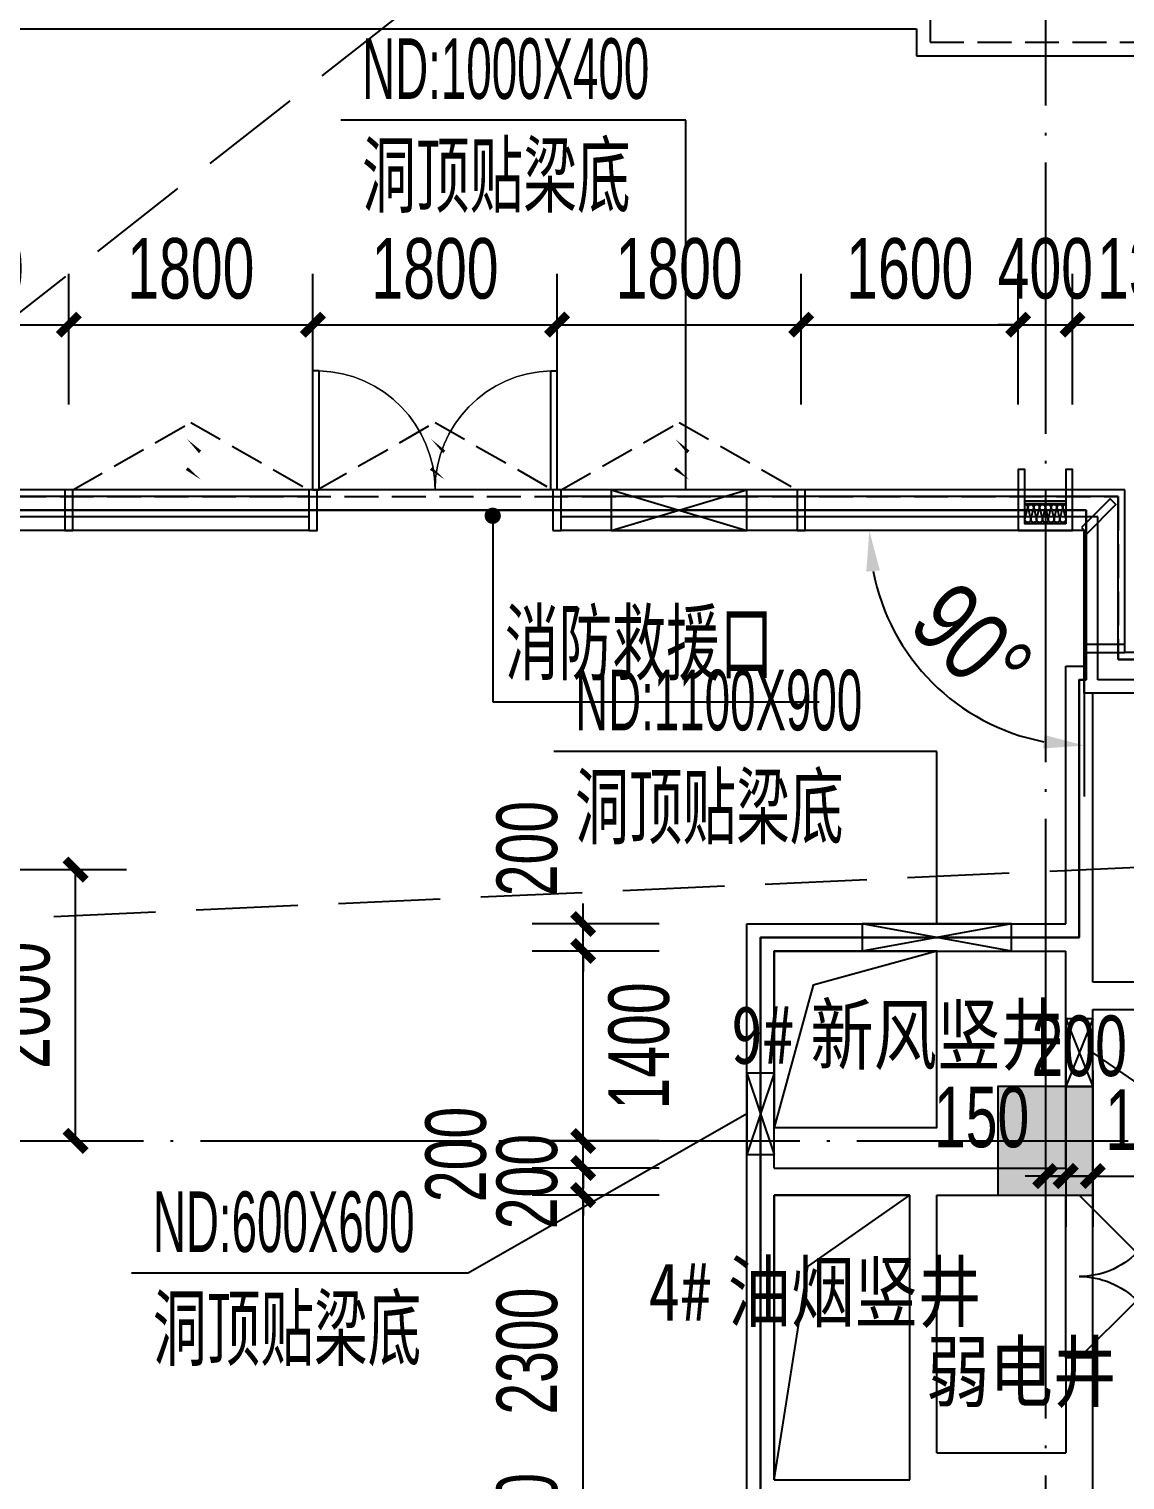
# Model space of a CAD drawing. Extents: x -409435 to 356702, y -107829 to 330904.
# Drawn here: x 78907 to 86987, y 103300 to 113998 of the extents above; entities that cross this region are included whole.
import ezdxf
from ezdxf.xclip import XClip

# ---------------------------------------------------------------- set-up
doc = ezdxf.new("R2010")
doc.units = 0
doc.header["$LTSCALE"] = 1000
doc.header["$MEASUREMENT"] = 0
doc.header["$XCLIPFRAME"] = 0
for name, pattern in [('104-14# 核心筒$0$DOTE', [2.42, 2, -0.2, 0.02, -0.2]), ('14#楼幕墙$0$DASH', [0.35, 0.25, -0.1]), ('X-104 14#平面$0$$0$DASH', [0.35, 0.25, -0.1]), ('X-104 14#平面$0$109 3#平面$0$DASH', [0.35, 0.25, -0.1]), ('X-104 14#平面$0$DASH', [0.35, 0.25, -0.1])]:
    doc.linetypes.add(name, pattern=pattern)
for name, color, linetype in [('01-标注_尺寸', 124, 'Continuous'), ('01-标注_符号', 200, 'Continuous'), ('02-TEXT_标注', 130, 'Continuous'), ('104-14# 核心筒$0$A_AXIS-轴线', 36, '104-14# 核心筒$0$DOTE'), ('104-14# 核心筒$0$A_STR-砼柱', 51, 'Continuous'), ('14#楼幕墙$0$A-C_玻璃幕墙', 140, 'Continuous'), ('14#楼幕墙$0$A-C_窗', 140, 'Continuous'), ('14#楼幕墙$0$A-C_门', 150, 'Continuous'), ('PUB_HATCH', 8, 'Continuous'), ('X-104 14#平面$0$01-标注_尺寸', 124, 'Continuous'), ('X-104 14#平面$0$02-TEXT_标注', 130, 'Continuous'), ('X-104 14#平面$0$A-C_玻璃幕墙', 140, 'Continuous'), ('X-104 14#平面$0$A-C_门', 150, 'Continuous'), ('X-104 14#平面$0$A-O_散水', 134, 'Continuous'), ('X-104 14#平面$0$A-SUR_吊顶', 40, 'Continuous'), ('X-104 14#平面$0$A-TECH_暖通', 6, 'Continuous'), ('X-104 14#平面$0$A-TECH_结构', 21, 'Continuous'), ('X-104 14#平面$0$A_STR-砌块墙', 121, 'Continuous'), ('X-104 14#平面$0$DOOR_FIRE', 220, 'Continuous'), ('X-104 14#平面$0$DUCT-新风管立管', 3, 'Continuous'), ('X-104 14#平面$0$DUCT-新风管端线', 2, 'Continuous'), ('建-标注-文本', 254, 'Continuous'), ('建-标注-索引', 75, 'Continuous')]:
    doc.layers.add(name, color=color, linetype=linetype)
doc.layers.add('14#楼幕墙$0$04-不打印_辅助线', color=165, linetype='Continuous', plot=False)
doc.layers.add('X-104 14#平面$0$000套内', color=226, linetype='Continuous', lineweight=30, plot=False)
doc.styles.add('_TCH_DIM', font='ros.shx', dxfattribs={"width": 0.8, "height": 2, "bigfont": 'jd.shx'})
doc.styles.add('_TCH_DIM_T3', font='ros.shx', dxfattribs={"width": 0.705882, "bigfont": 'jd.shx'})
doc.styles.add('X-104 14#平面$0$_TCH_DIM_T3', font='ros.shx', dxfattribs={"width": 0.8, "bigfont": 'jd.shx'})
doc.styles.add('X-104 14#平面$0$Standard', font='STXIHEI_0.TTF', dxfattribs={"width": 0.8})
doc.dimstyles.new('_TCH_ARCH&&150', dxfattribs={"dimtxt": 446.25, "dimasz": 150, "dimexe": 375, "dimexo": 450, "dimgap": 189.375, "dimtad": 1, "dimdec": 0, "dimzin": 0, "dimdsep": 46, "dimtxsty": '_TCH_DIM_T3', "dimblk": 'ARCHTICK', "dimcen": 0.09, "dimclrt": 7, "dimazin": 2, "dimtfac": 1, "dimtdec": 0, "dimtix": 1, "dimtmove": 2, "dimatfit": 3, "dimfxl": 0, "dimtolj": 1, "dimtzin": 0, "dimarcsym": 0})
doc.dimstyles.new('X-104 14#平面$0$_TCH_ARROW&&150', dxfattribs={"dimtxt": 525, "dimasz": 300, "dimexe": 375, "dimexo": 450, "dimgap": 150, "dimtad": 1, "dimdec": 0, "dimzin": 0, "dimdsep": 46, "dimtxsty": 'X-104 14#平面$0$_TCH_DIM_T3', "dimcen": 0.09, "dimclrt": 7, "dimazin": 2, "dimtfac": 1, "dimtdec": 0, "dimtix": 1, "dimtmove": 2, "dimatfit": 3, "dimfxl": 0, "dimtolj": 1, "dimtzin": 0, "dimarcsym": 0})

# ---------------------------------------------------------------- blocks, each defined once
blk = doc.blocks.new('14#楼幕墙$0$A$C678332E3')
blk.add_lwpolyline([(0, 0), (60, 0), (60, 300), (0, 300)], close=True)
blk = doc.blocks.new('14#楼幕墙$0$$LinePat$岩棉板')
at = {"color": 0}
for p, q in [((0, -17), (12, -67)), ((12, -67), (24, -17))]:
    blk.add_line(p, q, dxfattribs=at)
for centre, start, end in [((12, -17), 0, 180), ((0, -67), 270, 0), ((24, -67), 180, 270)]:
    blk.add_arc(centre, 12, start, end, dxfattribs=at)
at = {"layer": 'Defpoints'}
blk.add_point((0, 0.1), dxfattribs=at)
at = {"layer": 'Defpoints', "color": 0}
blk.add_point((24, -84), dxfattribs=at)
blk = doc.blocks.new('*U485')
blk.add_lwpolyline([(300, 0), (0, 0), (0, 150), (300, 150)], close=True)
at = {"color": 8, "xscale": -1.785714284225998, "yscale": 1.782568518697715, "zscale": 1.782568518697715, "rotation": 180}
for p in [(0, 0), (43, 0), (86, 0), (129, 0), (171, 0), (214, 0), (257, 0)]:
    blk.add_blockref('14#楼幕墙$0$$LinePat$岩棉板', p, dxfattribs=at)
blk = doc.blocks.new('14#楼幕墙$0$A$C07E80D9E')
blk.add_lwpolyline([(-350, -50), (-50, -50), (-50, -450), (0, -450), (0, 0), (-400, 0), (-400, -450), (-350, -450)], close=True)
for points in [[(-50, -200), (-350, -200)], [(-50, -220), (-350, -220)]]:
    blk.add_lwpolyline(points)
at = {"layer": '14#楼幕墙$0$A-C_玻璃幕墙', "rotation": 180}
blk.add_blockref('*U485', (-50, -50), dxfattribs=at)
blk = doc.blocks.new('14#楼幕墙$0$A$C09283E46')
for name, p, rotation in [('14#楼幕墙$0$A$C678332E3', (39579, 20703), 357.5000000000006), ('14#楼幕墙$0$A$C678332E3', (41377, 20624), 357.5000000000006), ('14#楼幕墙$0$A$C678332E3', (43175, 20546), 357.5000000000006), ('14#楼幕墙$0$A$C678332E3', (44973, 20467), 357.5000000000006), ('14#楼幕墙$0$A$C07E80D9E', (46602, 20396), 177.5000000000001), ('14#楼幕墙$0$A$C678332E3', (47068, 20397), 312.5000000000355), ('14#楼幕墙$0$A$C678332E3', (47052, 19536), 267.5000000000006)]:
    blk.add_blockref(name, p, dxfattribs=dict(rotation=rotation))
blk = doc.blocks.new('14#楼幕墙$0$A$C22714246')
at = {"linetype": '14#楼幕墙$0$DASH'}
blk.add_lwpolyline([(1740, 497), (870, 0), (0, 497)], dxfattribs=at)
at = {"layer": '14#楼幕墙$0$A-C_玻璃幕墙', "color": 1}
blk.add_lwpolyline([(899, 122, 0, 25, 0), (802, 217, 0, 0, 0), (900, 340, 25, 0, 0), (796, 422, 0, 0, 0)], format="xyseb", dxfattribs=at)
blk = doc.blocks.new('14#楼幕墙$0$$DorLib2D$00000002')
for p, q in [((-0.5, 0), (-0.5, 0.4875)), ((-0.475, 0.4875), (-0.5, 0.4875)), ((-0.475, 0), (-0.475, 0.4875)), ((0.475, 0), (0.475, 0.4875)), ((0.475, 0.4875), (0.5, 0.4875)), ((0.5, 0), (0.5, 0.4875)), ((-0.5, 0), (-0.475, 0)), ((0.5, 0), (0.475, 0))]:
    blk.add_line(p, q)
at = {"lineweight": 13}
for centre, start, end in [((-0.4875, 0), 0, 88.53072), ((0.4875, 0), 91.46928, 180)]:
    blk.add_arc(centre, 0.4875, start, end, dxfattribs=at)
blk = doc.blocks.new('14#楼幕墙')
at = {"layer": '14#楼幕墙$0$A-C_玻璃幕墙'}
for p, q in [((86987, 110600), (8392, 110600)), ((80970, 110550), (73830, 110550)), ((86937, 110550), (82830, 110550)), ((86937, 109350), (86937, 110550)), ((86987, 109400), (86987, 110600)), ((80970, 110400), (73830, 110400)), ((80970, 110300), (73830, 110300)), ((86787, 110400), (82830, 110400)), ((86687, 110300), (82830, 110300)), ((86687, 109100), (86687, 110300)), ((86787, 109200), (86787, 110400)), ((87870, 109350), (86937, 109350)), ((92631, 109400), (86987, 109400)), ((87870, 109200), (86787, 109200)), ((87930, 109100), (86687, 109100))]:
    blk.add_line(p, q, dxfattribs=at)
at = {"layer": '14#楼幕墙$0$04-不打印_辅助线', "rotation": 180}
blk.add_blockref('14#楼幕墙$0$A$C22714246', (82770, 111097), dxfattribs=at)
at = {"layer": '14#楼幕墙$0$A-C_玻璃幕墙', "rotation": 2.499999999999448}
blk.add_blockref('14#楼幕墙$0$A$C09283E46', (40532, 87891), dxfattribs=at)
at = {"layer": '14#楼幕墙$0$A-C_窗', "rotation": 180}
for p in [(80970, 111097), (84570, 111097)]:
    blk.add_blockref('14#楼幕墙$0$A$C22714246', p, dxfattribs=at)
at = {"layer": '14#楼幕墙$0$A-C_门', "xscale": -1800, "yscale": 1800, "zscale": 100}
blk.add_blockref('14#楼幕墙$0$$DorLib2D$00000002', (81900, 110600), dxfattribs=at)
blk = doc.blocks.new('_FZH')
blk.add_lwpolyline([(-0.5, -0.5), (0.5, -0.5), (0.5, 0.5), (-0.5, 0.5)], close=True)
at = {"layer": 'PUB_HATCH'}
blk.add_solid([(-0.5, -0.5), (0.5, -0.5), (-0.5, 0.5), (0.5, 0.5)], dxfattribs=at)
blk = doc.blocks.new('104-14# 核心筒')
at = {"layer": '104-14# 核心筒$0$A_AXIS-轴线'}
for p, q in [((86400, 139633.6), (86400, 80554.9)), ((-9370.1, 105800), (120259.9, 105800))]:
    blk.add_line(p, q, dxfattribs=at)
at = {"layer": '104-14# 核心筒$0$A_STR-砼柱', "xscale": 700, "yscale": 800, "zscale": 800}
blk.add_blockref('_FZH', (86400, 105800), dxfattribs=at)
blk = doc.blocks.new('*U442')
blk.add_lwpolyline([(200, 0), (200, 1100), (0, 1100), (0, 0), (200, 0), (0, 1100), (0, 0), (200, 1100)])
blk = doc.blocks.new('*U440')
blk.add_lwpolyline([(200, 0), (200, 600), (0, 600), (0, 0), (200, 0), (0, 600), (0, 0), (200, 600)])
blk = doc.blocks.new('*U443')
blk.add_lwpolyline([(200, 0), (200, 500), (0, 500), (0, 0), (200, 0), (0, 500), (0, 0), (200, 500)])
blk = doc.blocks.new('*U454')
blk.add_lwpolyline([(300, 0), (300, 1000), (0, 1000), (0, 0), (300, 0), (0, 1000), (0, 0), (300, 1000)])
blk = doc.blocks.new('X-104 14#平面$0$sdfjladfiididid')
at = {"layer": 'X-104 14#平面$0$A-TECH_暖通'}
for name, p, rotation in [('*U454', (83200, 110600), 270), ('*U442', (86150, 107200), 90), ('*U443', (86750, 106700), 180), ('*U440', (84400, 106300), 180)]:
    blk.add_blockref(name, p, dxfattribs=dict(at, rotation=rotation))
blk = doc.blocks.new('X-104 14#平面$0$$DorLib2D$00000002')
for p, q in [((-0.5, 0), (-0.5, 0.4875)), ((-0.475, 0.4875), (-0.5, 0.4875)), ((-0.475, 0), (-0.475, 0.4875)), ((0.475, 0), (0.475, 0.4875)), ((0.475, 0.4875), (0.5, 0.4875)), ((0.5, 0), (0.5, 0.4875)), ((-0.5, 0), (-0.475, 0)), ((0.5, 0), (0.475, 0))]:
    blk.add_line(p, q)
at = {"lineweight": 13}
for centre, start, end in [((-0.4875, 0), 0, 88.53072), ((0.4875, 0), 91.46928, 180)]:
    blk.add_arc(centre, 0.4875, start, end, dxfattribs=at)
blk = doc.blocks.new('X-104 14#平面$0$$DorLib2D$00000116')
at = {"color": 0}
for p, q in [((-0.5, 0), (-0.1464, 0.3536)), ((0.5, 0), (0.1464, 0.3536))]:
    blk.add_line(p, q, dxfattribs=at)
for centre, start, end in [((-0.5, 0), 0, 45), ((0.5, 0), 135, 180)]:
    blk.add_arc(centre, 0.5, start, end, dxfattribs=at)
blk = doc.blocks.new('*D2609')
at = {"layer": 'Defpoints', "color": 0, "transparency": 16777216}
for p in [(86414, 110300), (86687, 110300), (86687, 110027), (85314, 109507)]:
    blk.add_point(p, dxfattribs=at)
at = {"layer": 'X-104 14#平面$0$01-标注_尺寸', "color": 0, "lineweight": -2, "transparency": 16777216}
for p, q in [((85964, 110300), (84727, 110300)), ((86687, 109577), (86687, 108340))]:
    blk.add_line(p, q, dxfattribs=at)
blk.add_arc((86687, 110300), 1585, 190.8587, 259.1413, dxfattribs=at)
at = {"layer": 'X-104 14#平面$0$01-标注_尺寸', "color": 0, "transparency": 16777216}
for points in [[(85080, 109997), (85180, 110006), (85102, 110300)], [(86393, 108793), (86384, 108693), (86687, 108715)]]:
    blk.add_solid(points, dxfattribs=at)
at = {"layer": 'X-104 14#平面$0$01-标注_尺寸', "color": 7, "transparency": 16777216, "insert": (85858, 109471), "char_height": 525, "attachment_point": 5, "rotation": 315, "style": 'X-104 14#平面$0$_TCH_DIM_T3'}
blk.add_mtext('\\A1;90°', dxfattribs=at)
blk = doc.blocks.new('sjdfadsfiididdi')
at = {"layer": '建-标注-索引'}
for p, q in [((83750, 113326), (81206, 113326)), ((83750, 110600), (83750, 113326)), ((85600, 108670), (82775, 108670)), ((85600, 107400), (85600, 108670)), ((86750, 106450), (89351, 104657)), ((84200, 106000), (82145, 104824)), ((82145, 104824), (79663, 104824))]:
    blk.add_line(p, q, dxfattribs=at)
at = {"layer": '建-标注-文本', "style": '_TCH_DIM'}
for s, height, width, p in [('ND:1000X400', 446.25, 0.564706, (81363, 113483)), ('洞顶贴梁底', 520.9, 0.8, (81363, 112643)), ('ND:1100X900', 446.25, 0.564706, (82933, 108827)), ('洞顶贴梁底', 520.9, 0.8, (82933, 107987)), ('ND:600X600', 446.2, 0.564706, (79820, 104981)), ('洞顶贴梁底', 520.9, 0.8, (79820, 104141))]:
    blk.add_text(s, height=height, dxfattribs=dict(at, width=width)).set_placement(p)
blk = doc.blocks.new('_ArchTick')
at = {"color": 0, "linetype": 'ByBlock', "const_width": 0.4}
blk.add_lwpolyline([(-0.5, -0.5), (0.5, 0.5)], dxfattribs=at)
blk = doc.blocks.new('*D691')
at = {"layer": '01-标注_尺寸', "color": 0, "lineweight": -2, "transparency": 16777216}
for p, q in [((86600, 111230), (86600, 112193)), ((87900, 111230), (87900, 112193)), ((86600, 111818), (87900, 111818))]:
    blk.add_line(p, q, dxfattribs=at)
at = {"layer": 'Defpoints', "color": 0, "transparency": 16777216}
for p in [(87900, 111818), (86600, 110780), (87900, 110780)]:
    blk.add_point(p, dxfattribs=at)
at = {"layer": '01-标注_尺寸', "color": 0, "lineweight": -2, "transparency": 16777216, "xscale": 150, "yscale": 150, "zscale": 150, "rotation": 180}
blk.add_blockref('_ArchTick', (86600, 111818), dxfattribs=at)
at = {"layer": '01-标注_尺寸', "color": 0, "lineweight": -2, "transparency": 16777216, "xscale": 150, "yscale": 150, "zscale": 150}
blk.add_blockref('_ArchTick', (87900, 111818), dxfattribs=at)
at = {"layer": '01-标注_尺寸', "color": 7, "transparency": 16777216, "insert": (87250, 112230), "char_height": 446.2, "attachment_point": 5, "style": '_TCH_DIM_T3'}
blk.add_mtext('\\A1;1300', dxfattribs=at)
blk = doc.blocks.new('*D692')
at = {"layer": '01-标注_尺寸', "color": 0, "lineweight": -2, "transparency": 16777216}
for p, q in [((86200, 111230), (86200, 112193)), ((86600, 111230), (86600, 112193)), ((86200, 111818), (86050, 111818)), ((86200, 111818), (86600, 111818)), ((86600, 111818), (86750, 111818))]:
    blk.add_line(p, q, dxfattribs=at)
at = {"layer": 'Defpoints', "color": 0, "transparency": 16777216}
for p in [(86600, 111818), (86200, 110780), (86600, 110780)]:
    blk.add_point(p, dxfattribs=at)
at = {"layer": '01-标注_尺寸', "color": 0, "lineweight": -2, "transparency": 16777216, "xscale": 150, "yscale": 150, "zscale": 150}
blk.add_blockref('_ArchTick', (86200, 111818), dxfattribs=at)
at = {"layer": '01-标注_尺寸', "color": 0, "lineweight": -2, "transparency": 16777216, "xscale": 150, "yscale": 150, "zscale": 150, "rotation": 180}
blk.add_blockref('_ArchTick', (86600, 111818), dxfattribs=at)
at = {"layer": '01-标注_尺寸', "color": 7, "transparency": 16777216, "insert": (86400, 112230), "char_height": 446.2, "attachment_point": 5, "style": '_TCH_DIM_T3'}
blk.add_mtext('\\A1;400', dxfattribs=at)
blk = doc.blocks.new('*D693')
at = {"layer": '01-标注_尺寸', "color": 0, "lineweight": -2, "transparency": 16777216}
for p, q in [((84600, 111230), (84600, 112193)), ((86200, 111230), (86200, 112193)), ((84600, 111818), (86200, 111818))]:
    blk.add_line(p, q, dxfattribs=at)
at = {"layer": 'Defpoints', "color": 0, "transparency": 16777216}
for p in [(86200, 111818), (84600, 110780), (86200, 110780)]:
    blk.add_point(p, dxfattribs=at)
at = {"layer": '01-标注_尺寸', "color": 0, "lineweight": -2, "transparency": 16777216, "xscale": 150, "yscale": 150, "zscale": 150, "rotation": 180}
blk.add_blockref('_ArchTick', (84600, 111818), dxfattribs=at)
at = {"layer": '01-标注_尺寸', "color": 0, "lineweight": -2, "transparency": 16777216, "xscale": 150, "yscale": 150, "zscale": 150}
blk.add_blockref('_ArchTick', (86200, 111818), dxfattribs=at)
at = {"layer": '01-标注_尺寸', "color": 7, "transparency": 16777216, "insert": (85400, 112230), "char_height": 446.2, "attachment_point": 5, "style": '_TCH_DIM_T3'}
blk.add_mtext('\\A1;1600', dxfattribs=at)
blk = doc.blocks.new('*D694')
at = {"layer": '01-标注_尺寸', "color": 0, "lineweight": -2, "transparency": 16777216}
for p, q in [((82800, 111230), (82800, 112193)), ((84600, 111230), (84600, 112193)), ((82800, 111818), (84600, 111818))]:
    blk.add_line(p, q, dxfattribs=at)
at = {"layer": 'Defpoints', "color": 0, "transparency": 16777216}
for p in [(84600, 111818), (82800, 110780), (84600, 110780)]:
    blk.add_point(p, dxfattribs=at)
at = {"layer": '01-标注_尺寸', "color": 0, "lineweight": -2, "transparency": 16777216, "xscale": 150, "yscale": 150, "zscale": 150, "rotation": 180}
blk.add_blockref('_ArchTick', (82800, 111818), dxfattribs=at)
at = {"layer": '01-标注_尺寸', "color": 0, "lineweight": -2, "transparency": 16777216, "xscale": 150, "yscale": 150, "zscale": 150}
blk.add_blockref('_ArchTick', (84600, 111818), dxfattribs=at)
at = {"layer": '01-标注_尺寸', "color": 7, "transparency": 16777216, "insert": (83700, 112230), "char_height": 446.2, "attachment_point": 5, "style": '_TCH_DIM_T3'}
blk.add_mtext('\\A1;1800', dxfattribs=at)
blk = doc.blocks.new('*D695')
at = {"layer": '01-标注_尺寸', "color": 0, "lineweight": -2, "transparency": 16777216}
for p, q in [((81000, 111230), (81000, 112193)), ((82800, 111230), (82800, 112193)), ((81000, 111818), (82800, 111818))]:
    blk.add_line(p, q, dxfattribs=at)
at = {"layer": 'Defpoints', "color": 0, "transparency": 16777216}
for p in [(82800, 111818), (81000, 110780), (82800, 110780)]:
    blk.add_point(p, dxfattribs=at)
at = {"layer": '01-标注_尺寸', "color": 0, "lineweight": -2, "transparency": 16777216, "xscale": 150, "yscale": 150, "zscale": 150, "rotation": 180}
blk.add_blockref('_ArchTick', (81000, 111818), dxfattribs=at)
at = {"layer": '01-标注_尺寸', "color": 0, "lineweight": -2, "transparency": 16777216, "xscale": 150, "yscale": 150, "zscale": 150}
blk.add_blockref('_ArchTick', (82800, 111818), dxfattribs=at)
at = {"layer": '01-标注_尺寸', "color": 7, "transparency": 16777216, "insert": (81900, 112230), "char_height": 446.2, "attachment_point": 5, "style": '_TCH_DIM_T3'}
blk.add_mtext('\\A1;1800', dxfattribs=at)
blk = doc.blocks.new('*D696')
at = {"layer": '01-标注_尺寸', "color": 0, "lineweight": -2, "transparency": 16777216}
for p, q in [((79200, 111230), (79200, 112193)), ((81000, 111230), (81000, 112193)), ((79200, 111818), (81000, 111818))]:
    blk.add_line(p, q, dxfattribs=at)
at = {"layer": 'Defpoints', "color": 0, "transparency": 16777216}
for p in [(81000, 111818), (79200, 110780), (81000, 110780)]:
    blk.add_point(p, dxfattribs=at)
at = {"layer": '01-标注_尺寸', "color": 0, "lineweight": -2, "transparency": 16777216, "xscale": 150, "yscale": 150, "zscale": 150, "rotation": 180}
blk.add_blockref('_ArchTick', (79200, 111818), dxfattribs=at)
at = {"layer": '01-标注_尺寸', "color": 0, "lineweight": -2, "transparency": 16777216, "xscale": 150, "yscale": 150, "zscale": 150}
blk.add_blockref('_ArchTick', (81000, 111818), dxfattribs=at)
at = {"layer": '01-标注_尺寸', "color": 7, "transparency": 16777216, "insert": (80100, 112230), "char_height": 446.2, "attachment_point": 5, "style": '_TCH_DIM_T3'}
blk.add_mtext('\\A1;1800', dxfattribs=at)
blk = doc.blocks.new('*D697')
at = {"layer": '01-标注_尺寸', "color": 0, "lineweight": -2, "transparency": 16777216}
for p, q in [((77600, 111230), (77600, 112193)), ((79200, 111230), (79200, 112193)), ((77600, 111818), (79200, 111818))]:
    blk.add_line(p, q, dxfattribs=at)
at = {"layer": 'Defpoints', "color": 0, "transparency": 16777216}
for p in [(79200, 111818), (77600, 110780), (79200, 110780)]:
    blk.add_point(p, dxfattribs=at)
at = {"layer": '01-标注_尺寸', "color": 0, "lineweight": -2, "transparency": 16777216, "xscale": 150, "yscale": 150, "zscale": 150, "rotation": 180}
blk.add_blockref('_ArchTick', (77600, 111818), dxfattribs=at)
at = {"layer": '01-标注_尺寸', "color": 0, "lineweight": -2, "transparency": 16777216, "xscale": 150, "yscale": 150, "zscale": 150}
blk.add_blockref('_ArchTick', (79200, 111818), dxfattribs=at)
at = {"layer": '01-标注_尺寸', "color": 7, "transparency": 16777216, "insert": (78400, 112230), "char_height": 446.2, "attachment_point": 5, "style": '_TCH_DIM_T3'}
blk.add_mtext('\\A1;1600', dxfattribs=at)
blk = doc.blocks.new('*D1041')
at = {"layer": '01-标注_尺寸', "color": 0, "lineweight": -2, "transparency": 16777216}
for p, q in [((82992, 103100), (82992, 103250)), ((83553, 103100), (82617, 103100)), ((82992, 102900), (82992, 103100)), ((83553, 102900), (82617, 102900)), ((82992, 102900), (82992, 102750))]:
    blk.add_line(p, q, dxfattribs=at)
at = {"layer": 'Defpoints', "color": 0, "transparency": 16777216}
for p in [(82992, 103100), (84003, 103100), (84003, 102900)]:
    blk.add_point(p, dxfattribs=at)
at = {"layer": '01-标注_尺寸', "color": 0, "lineweight": -2, "transparency": 16777216, "xscale": 150, "yscale": 150, "zscale": 150}
for p, rotation in [((82992, 103100), 270), ((82992, 102900), 90)]:
    blk.add_blockref('_ArchTick', p, dxfattribs=dict(at, rotation=rotation))
at = {"layer": '01-标注_尺寸', "color": 7, "transparency": 16777216, "insert": (82580, 103000), "char_height": 446.2, "attachment_point": 5, "rotation": 90, "style": '_TCH_DIM_T3'}
blk.add_mtext('\\A1;200', dxfattribs=at)
blk = doc.blocks.new('*D1042')
at = {"layer": '01-标注_尺寸', "color": 0, "lineweight": -2, "transparency": 16777216}
for p, q in [((83553, 105400), (82617, 105400)), ((82992, 103100), (82992, 105400)), ((83553, 103100), (82617, 103100))]:
    blk.add_line(p, q, dxfattribs=at)
at = {"layer": 'Defpoints', "color": 0, "transparency": 16777216}
for p in [(82992, 105400), (84003, 105400), (84003, 103100)]:
    blk.add_point(p, dxfattribs=at)
at = {"layer": '01-标注_尺寸', "color": 0, "lineweight": -2, "transparency": 16777216, "xscale": 150, "yscale": 150, "zscale": 150}
for p, rotation in [((82992, 105400), 90), ((82992, 103100), 270)]:
    blk.add_blockref('_ArchTick', p, dxfattribs=dict(at, rotation=rotation))
at = {"layer": '01-标注_尺寸', "color": 7, "transparency": 16777216, "insert": (82580, 104250), "char_height": 446.2, "attachment_point": 5, "rotation": 90, "style": '_TCH_DIM_T3'}
blk.add_mtext('\\A1;2300', dxfattribs=at)
blk = doc.blocks.new('*D1043')
at = {"layer": '01-标注_尺寸', "color": 0, "lineweight": -2, "transparency": 16777216}
for p, q in [((82992, 105600), (82992, 105750)), ((83553, 105600), (82617, 105600)), ((82992, 105400), (82992, 105600)), ((83553, 105400), (82617, 105400)), ((82992, 105400), (82992, 105250))]:
    blk.add_line(p, q, dxfattribs=at)
at = {"layer": 'Defpoints', "color": 0, "transparency": 16777216}
for p in [(82992, 105600), (84003, 105600), (84003, 105400)]:
    blk.add_point(p, dxfattribs=at)
at = {"layer": '01-标注_尺寸', "color": 0, "lineweight": -2, "transparency": 16777216, "xscale": 150, "yscale": 150, "zscale": 150}
for p, rotation in [((82992, 105600), 270), ((82992, 105400), 90)]:
    blk.add_blockref('_ArchTick', p, dxfattribs=dict(at, rotation=rotation))
at = {"layer": '01-标注_尺寸', "color": 7, "transparency": 16777216, "insert": (82580, 105500), "char_height": 446.2, "attachment_point": 5, "rotation": 90, "style": '_TCH_DIM_T3'}
blk.add_mtext('\\A1;200', dxfattribs=at)
blk = doc.blocks.new('*D1044')
at = {"layer": '01-标注_尺寸', "color": 0, "lineweight": -2, "transparency": 16777216}
for p, q in [((82992, 105800), (82992, 105950)), ((83553, 105800), (82617, 105800)), ((82992, 105600), (82992, 105800)), ((83553, 105600), (82617, 105600)), ((82992, 105600), (82992, 105450))]:
    blk.add_line(p, q, dxfattribs=at)
at = {"layer": 'Defpoints', "color": 0, "transparency": 16777216}
for p in [(82992, 105800), (84003, 105800), (84003, 105600)]:
    blk.add_point(p, dxfattribs=at)
at = {"layer": '01-标注_尺寸', "color": 0, "lineweight": -2, "transparency": 16777216, "xscale": 150, "yscale": 150, "zscale": 150}
for p, rotation in [((82992, 105800), 270), ((82992, 105600), 90)]:
    blk.add_blockref('_ArchTick', p, dxfattribs=dict(at, rotation=rotation))
at = {"layer": '01-标注_尺寸', "color": 7, "transparency": 16777216, "insert": (82055, 105700), "char_height": 446.2, "attachment_point": 5, "rotation": 90, "style": '_TCH_DIM_T3'}
blk.add_mtext('\\A1;200', dxfattribs=at)
blk = doc.blocks.new('*D1045')
at = {"layer": '01-标注_尺寸', "color": 0, "lineweight": -2, "transparency": 16777216}
for p, q in [((83553, 107200), (82617, 107200)), ((82992, 105800), (82992, 107200)), ((83553, 105800), (82617, 105800))]:
    blk.add_line(p, q, dxfattribs=at)
at = {"layer": 'Defpoints', "color": 0, "transparency": 16777216}
for p in [(82992, 107200), (84003, 107200), (84003, 105800)]:
    blk.add_point(p, dxfattribs=at)
at = {"layer": '01-标注_尺寸', "color": 0, "lineweight": -2, "transparency": 16777216, "xscale": 150, "yscale": 150, "zscale": 150}
for p, rotation in [((82992, 107200), 90), ((82992, 105800), 270)]:
    blk.add_blockref('_ArchTick', p, dxfattribs=dict(at, rotation=rotation))
at = {"layer": '01-标注_尺寸', "color": 7, "transparency": 16777216, "insert": (83405, 106500), "char_height": 446.2, "attachment_point": 5, "rotation": 90, "style": '_TCH_DIM_T3'}
blk.add_mtext('\\A1;1400', dxfattribs=at)
blk = doc.blocks.new('*D1046')
at = {"layer": '01-标注_尺寸', "color": 0, "lineweight": -2, "transparency": 16777216}
for p, q in [((82992, 107400), (82992, 107550)), ((83553, 107400), (82617, 107400)), ((82992, 107200), (82992, 107400)), ((83553, 107200), (82617, 107200)), ((82992, 107200), (82992, 107050))]:
    blk.add_line(p, q, dxfattribs=at)
at = {"layer": 'Defpoints', "color": 0, "transparency": 16777216}
for p in [(82992, 107400), (84003, 107400), (84003, 107200)]:
    blk.add_point(p, dxfattribs=at)
at = {"layer": '01-标注_尺寸', "color": 0, "lineweight": -2, "transparency": 16777216, "xscale": 150, "yscale": 150, "zscale": 150}
for p, rotation in [((82992, 107400), 270), ((82992, 107200), 90)]:
    blk.add_blockref('_ArchTick', p, dxfattribs=dict(at, rotation=rotation))
at = {"layer": '01-标注_尺寸', "color": 7, "transparency": 16777216, "insert": (82580, 107955), "char_height": 446.2, "attachment_point": 5, "rotation": 90, "style": '_TCH_DIM_T3'}
blk.add_mtext('\\A1;200', dxfattribs=at)
blk = doc.blocks.new('*D1277')
at = {"layer": '01-标注_尺寸', "color": 0, "lineweight": -2, "transparency": 16777216}
for p, q in [((78123, 107800), (79625, 107800)), ((79250, 105800), (79250, 107800)), ((78123, 105800), (79625, 105800))]:
    blk.add_line(p, q, dxfattribs=at)
at = {"layer": 'Defpoints', "color": 0, "transparency": 16777216}
for p in [(77673, 107800), (79250, 107800), (77673, 105800)]:
    blk.add_point(p, dxfattribs=at)
at = {"layer": '01-标注_尺寸', "color": 0, "lineweight": -2, "transparency": 16777216, "xscale": 150, "yscale": 150, "zscale": 150}
for p, rotation in [((79250, 107800), 90), ((79250, 105800), 270)]:
    blk.add_blockref('_ArchTick', p, dxfattribs=dict(at, rotation=rotation))
at = {"layer": '01-标注_尺寸', "color": 7, "transparency": 16777216, "insert": (78838, 106800), "char_height": 446.2, "attachment_point": 5, "rotation": 90, "style": '_TCH_DIM_T3'}
blk.add_mtext('\\A1;2000', dxfattribs=at)
blk = doc.blocks.new('*D2176')
at = {"layer": '01-标注_尺寸', "color": 0, "lineweight": -2, "transparency": 16777216}
for p, q in [((86750, 106320), (86750, 105166)), ((87870, 106320), (87870, 105166)), ((86750, 105541), (86600, 105541)), ((86750, 105541), (87870, 105541)), ((87870, 105541), (88020, 105541))]:
    blk.add_line(p, q, dxfattribs=at)
at = {"layer": 'Defpoints', "color": 0, "transparency": 16777216}
for p in [(86750, 106770), (87870, 106770), (87870, 105541)]:
    blk.add_point(p, dxfattribs=at)
at = {"layer": '01-标注_尺寸', "color": 0, "lineweight": -2, "transparency": 16777216, "xscale": 150, "yscale": 150, "zscale": 150}
blk.add_blockref('_ArchTick', (86750, 105541), dxfattribs=at)
at = {"layer": '01-标注_尺寸', "color": 0, "lineweight": -2, "transparency": 16777216, "xscale": 150, "yscale": 150, "zscale": 150, "rotation": 180}
blk.add_blockref('_ArchTick', (87870, 105541), dxfattribs=at)
at = {"layer": '01-标注_尺寸', "color": 7, "transparency": 16777216, "insert": (87310, 105954), "char_height": 446.2, "attachment_point": 5, "style": '_TCH_DIM_T3'}
blk.add_mtext('\\A1;1120', dxfattribs=at)
blk = doc.blocks.new('*D2177')
at = {"layer": '01-标注_尺寸', "color": 0, "lineweight": -2, "transparency": 16777216}
for p, q in [((86550, 106320), (86550, 105166)), ((86750, 106320), (86750, 105166)), ((86550, 105541), (86400, 105541)), ((86550, 105541), (86750, 105541)), ((86750, 105541), (86900, 105541))]:
    blk.add_line(p, q, dxfattribs=at)
at = {"layer": 'Defpoints', "color": 0, "transparency": 16777216}
for p in [(86550, 106770), (86750, 106770), (86750, 105541)]:
    blk.add_point(p, dxfattribs=at)
at = {"layer": '01-标注_尺寸', "color": 0, "lineweight": -2, "transparency": 16777216, "xscale": 150, "yscale": 150, "zscale": 150}
blk.add_blockref('_ArchTick', (86550, 105541), dxfattribs=at)
at = {"layer": '01-标注_尺寸', "color": 0, "lineweight": -2, "transparency": 16777216, "xscale": 150, "yscale": 150, "zscale": 150, "rotation": 180}
blk.add_blockref('_ArchTick', (86750, 105541), dxfattribs=at)
at = {"layer": '01-标注_尺寸', "color": 7, "transparency": 16777216, "insert": (86650, 106498), "char_height": 446.2, "attachment_point": 5, "style": '_TCH_DIM_T3'}
blk.add_mtext('\\A1;200', dxfattribs=at)
blk = doc.blocks.new('*D2178')
at = {"layer": '01-标注_尺寸', "color": 0, "lineweight": -2, "transparency": 16777216}
for p, q in [((86400, 106320), (86400, 105166)), ((86550, 106320), (86550, 105166)), ((86400, 105541), (86250, 105541)), ((86400, 105541), (86550, 105541)), ((86550, 105541), (86700, 105541))]:
    blk.add_line(p, q, dxfattribs=at)
at = {"layer": 'Defpoints', "color": 0, "transparency": 16777216}
for p in [(86400, 106770), (86550, 106770), (86550, 105541)]:
    blk.add_point(p, dxfattribs=at)
at = {"layer": '01-标注_尺寸', "color": 0, "lineweight": -2, "transparency": 16777216, "xscale": 150, "yscale": 150, "zscale": 150}
blk.add_blockref('_ArchTick', (86400, 105541), dxfattribs=at)
at = {"layer": '01-标注_尺寸', "color": 0, "lineweight": -2, "transparency": 16777216, "xscale": 150, "yscale": 150, "zscale": 150, "rotation": 180}
blk.add_blockref('_ArchTick', (86550, 105541), dxfattribs=at)
at = {"layer": '01-标注_尺寸', "color": 7, "transparency": 16777216, "insert": (85930, 105973), "char_height": 446.2, "attachment_point": 5, "style": '_TCH_DIM_T3'}
blk.add_mtext('\\A1;150', dxfattribs=at)
blk = doc.blocks.new('X-104 14#平面')
at = {"layer": 'X-104 14#平面$0$000套内'}
blk.add_lwpolyline([(77400, 110450), (86700, 110450), (86700, 109200), (86650, 109200), (86650, 107300), (84300, 107300), (84300, 96900), (92650, 96900), (92650, 97050), (109900, 97050), (109900, 101100), (112900, 101100), (112900, 99900), (115600, 99900), (115600, 100394.2), (116300, 100400), (116300, 101100), (117364.2, 101100), (117398.5, 100083.4)], dxfattribs=at)
at = {"layer": 'X-104 14#平面$0$A-C_玻璃幕墙'}
blk.add_lwpolyline([(109062.3, 84667.9), (119297.3, 99814.5), (117562.9, 100200.5), (120741.8, 127894.6), (99426.9, 133825), (92631.2, 109400), (86987.2, 109400), (86987.2, 110600), (8392.2, 110600), (5688.7, 97881.2), (-2733.6, 99671.4), (-6009.8, 84258.3), (40178.1, 86274.9), (39845.1, 84183.6), (83845.6, 86452.5)], close=True, dxfattribs=at)
at = {"layer": 'X-104 14#平面$0$A-O_散水'}
blk.add_lwpolyline([(77377.4, 124881.5), (92161.2, 120768.3), (90528.5, 114900), (86750, 114900), (86750, 114400), (86050, 114400), (86050, 114600), (70500, 114600), (70500, 113700), (66900, 113700), (66900, 114600), (766.7, 114600), (639.2, 114000), (66300, 114000), (66300, 113100), (71100, 113100), (71100, 114000), (85450, 114000), (85450, 113800), (87350, 113800), (87350, 114300), (90984.3, 114300), (92900.1, 121185.5), (77902.5, 125358.2)], close=True, dxfattribs=at)
at = {"layer": 'X-104 14#平面$0$A-O_散水', "linetype": 'X-104 14#平面$0$DASH'}
blk.add_lwpolyline([(77464.9, 124961), (92284.4, 120837.8), (90604.5, 114800), (86850, 114800), (86850, 114300), (85950, 114300), (85950, 114500), (70600, 114500), (70600, 113600), (66800, 113600), (66800, 114500), (745.4, 114500), (660.4, 114100), (66400, 114100), (66400, 113200), (71000, 113200), (71000, 114100), (85550, 114100), (85550, 113900), (87250, 113900), (87250, 114400), (90908.4, 114400), (92776.9, 121115.9), (77815, 125278.8)], close=True, dxfattribs=at)
at = {"layer": 'X-104 14#平面$0$A-SUR_吊顶', "linetype": 'X-104 14#平面$0$109 3#平面$0$DASH', "ltscale": 3}
for points in [[(95099.4, 118271), (89096.5, 119941.2), (77166, 110600)], [(82466.9, 86681.8), (83499.8, 89365.9), (52926.6, 88084.7), (53491, 90739.8), (17309.3, 90108.2), (22065.4, 106694.6), (62738.3, 107720), (62307.5, 106691.2), (92309.4, 108057.1)]]:
    blk.add_lwpolyline(points, dxfattribs=at)
at = {"layer": 'X-104 14#平面$0$A-TECH_结构', "linetype": 'X-104 14#平面$0$$0$DASH'}
blk.add_lwpolyline([(1461.8, 98728.5), (5727.2, 97821.9), (8432.6, 110550), (86937.2, 110550), (86937.2, 109350), (92677.4, 109350)], dxfattribs=at)
at = {"layer": 'X-104 14#平面$0$A_STR-砌块墙'}
for p, q in [((86550, 109300), (86687.2, 109300)), ((86550, 107400), (86550, 109300)), ((86750, 109100), (86687.2, 109100)), ((86750, 107300), (86750, 109100)), ((84200, 107400), (86550, 107400)), ((84200, 105500), (84200, 107400)), ((86750, 106969.5), (86750, 107300)), ((84400, 107200), (86550, 107200)), ((84400, 105600), (84400, 107200)), ((86550, 106869.5), (86550, 107200)), ((87870.2, 106969.5), (86750, 106969.5)), ((86550, 105600), (86550, 106869.5)), ((86750, 106769.5), (87870.2, 106769.5)), ((86750, 105500), (86750, 106769.5)), ((84400, 105600), (85500, 105600)), ((85500, 105600), (86550, 105600)), ((84200, 103200), (84200, 105500)), ((86750, 105400), (86750, 105500)), ((84400, 105400), (85400, 105400)), ((84400, 103300), (84400, 105400)), ((85400, 103400), (85400, 105400)), ((85600, 105400), (86550, 105400)), ((85600, 103500), (85600, 105400)), ((86550, 105400), (86750, 105400)), ((86750, 104200), (86550, 104200)), ((86550, 104200), (86550, 103500)), ((86750, 103400), (86750, 104200)), ((85600, 103500), (86550, 103500)), ((85400, 103300), (85400, 103400)), ((86750, 102650), (86750, 103400)), ((84400, 103300), (85400, 103300))]:
    blk.add_line(p, q, dxfattribs=at)
at = {"layer": 'X-104 14#平面$0$DOOR_FIRE'}
for p, q in [((86550, 104200), (86550, 105400)), ((86750, 104200), (86750, 105400))]:
    blk.add_line(p, q, dxfattribs=at)
at = {"layer": 'X-104 14#平面$0$DUCT-新风管立管'}
for p, q in [((85400, 105400), (84400, 105400)), ((84400, 105400), (84400, 103300)), ((85400, 103300), (85400, 105400)), ((84400, 103300), (85400, 103300))]:
    blk.add_line(p, q, dxfattribs=at)
blk.add_lwpolyline([(85600, 107200), (84400, 107200), (84400, 105900), (85600, 105900), (85600, 107200), (84688.1, 106949), (84400, 105900)], dxfattribs=at)
at = {"layer": 'X-104 14#平面$0$DUCT-新风管端线'}
for p, q in [((84650, 104875), (85400, 105400)), ((84400, 103300), (84650, 104875))]:
    blk.add_line(p, q, dxfattribs=at)
ref = blk.add_blockref('104-14# 核心筒', (0, 0))
XClip(ref).set_block_clipping_path([(-38664.3623821461, -25500), (139216.5485069363, 330900)])
for name in ['14#楼幕墙', 'X-104 14#平面$0$sdfjladfiididid']:
    blk.add_blockref(name, (0, 0))
at = {"layer": 'X-104 14#平面$0$A-C_门', "xscale": 1800, "yscale": 1800, "zscale": 100}
blk.add_blockref('X-104 14#平面$0$$DorLib2D$00000002', (81900, 110600), dxfattribs=at)
at = {"layer": 'X-104 14#平面$0$DOOR_FIRE', "xscale": 1200, "yscale": -1200, "zscale": 200, "rotation": 89.99999999999964}
blk.add_blockref('X-104 14#平面$0$$DorLib2D$00000116', (86650, 104800), dxfattribs=at)
at = {"layer": 'X-104 14#平面$0$02-TEXT_标注', "style": 'X-104 14#平面$0$Standard', "width": 0.8}
for s, p in [('9#', (84082.9, 106369)), ('新风竖井', (84667, 106369)), ('油烟竖井', (84058.5, 104473.5, 3000)), ('4#', (83474.3, 104473.5, 3000)), ('弱电井', (85521.1, 103883.7))]:
    blk.add_text(s, height=428.14, dxfattribs=at).set_placement(p)
at = {"layer": 'X-104 14#平面$0$01-标注_尺寸'}
dim = blk.add_angular_dim_3p(base=(85314.2, 109507.3), center=(86687.2, 110300), p1=(86413.7, 110300), p2=(86687.2, 110026.5), dimstyle='X-104 14#平面$0$_TCH_ARROW&&150', dxfattribs=at)
dim.commit()
dim.dimension.update_dxf_attribs({"geometry": '*D2609', "text_midpoint": (85857.9, 109470.7)})

msp = doc.modelspace()

# ---------------------------------------------------------------- linework, layer by layer
at = {"layer": '01-标注_符号'}
for p, q in [((82325.5, 110409), (82325.5, 109037.2)), ((82325.5, 109037.2), (84731.5, 109037.2))]:
    msp.add_line(p, q, dxfattribs=at)
at = {"layer": '01-标注_符号', "const_width": 60}
msp.add_lwpolyline([(82325.5, 110439, 1), (82325.5, 110379, 1)], format="xyb", close=True, dxfattribs=at)

# ---------------------------------------------------------------- block references
for name in ['X-104 14#平面', 'sjdfadsfiididdi']:
    msp.add_blockref(name, (0, 0))

# ---------------------------------------------------------------- texts
at = {"layer": '02-TEXT_标注', "style": '_TCH_DIM', "width": 0.8}
msp.add_text('消防救援口', height=520.93, dxfattribs=at).set_placement((82415.4, 109194.7))

# ---------------------------------------------------------------- dimensions: what is measured, and where the dimension line sits
at = {"layer": '01-标注_尺寸'}
for p1, p2, distance, picture, middle in [((77600, 110779.9), (79200, 110779.9), 1037.7, '*D697', (78400, 112230.2)), ((79200, 110779.9), (81000, 110779.9), 1037.7, '*D696', (80100, 112230.2)), ((81000, 110779.9), (82800, 110779.9), 1037.7, '*D695', (81900, 112230.2)), ((82800, 110779.9), (84600, 110779.9), 1037.7, '*D694', (83700, 112230.2)), ((84600, 110779.9), (86200, 110779.9), 1037.7, '*D693', (85400, 112230.2)), ((86200, 110779.9), (86600, 110779.9), 1037.7, '*D692', (86400, 112230.2)), ((86600, 110779.9), (87900.2, 110779.9), 1037.7, '*D691', (87250.1, 112230.2)), ((77673.4, 105800), (77673.4, 107800), -1577.1, '*D1277', (78838, 106800)), ((86750, 106769.5), (87870.2, 106769.5), -1228.2, '*D2176', (87310.1, 105953.8)), ((84002.6, 105400), (84002.6, 105600), 1010.5, '*D1043', (82579.5, 105500)), ((84002.6, 103100), (84002.6, 105400), 1010.5, '*D1042', (82579.5, 104250)), ((84002.6, 102900), (84002.6, 103100), 1010.5, '*D1041', (82579.5, 103000))]:
    dim = msp.add_aligned_dim(p1=p1, p2=p2, distance=distance, dimstyle='_TCH_ARCH&&150', dxfattribs=at)
    dim.commit()
    dim.dimension.update_dxf_attribs({"geometry": picture, "text_midpoint": middle})
for base, p1, p2, angle, picture, middle in [((82992, 107400), (84002.6, 107200), (84002.6, 107400), 90, '*D1046', (82579.5, 107955)), ((82992, 107200), (84002.6, 105800), (84002.6, 107200), 90, '*D1045', (83404.5, 106500)), ((86550, 105541.3), (86400, 106769.5), (86550, 106769.5), 0, '*D2178', (85930.2, 105973.3)), ((86750, 105541.3), (86550, 106769.5), (86750, 106769.5), 0, '*D2177', (86650, 106498.3)), ((82992, 105800), (84002.6, 105600), (84002.6, 105800), 90, '*D1044', (82054.5, 105700))]:
    dim = msp.add_linear_dim(base=base, p1=p1, p2=p2, angle=angle, dimstyle='_TCH_ARCH&&150', dxfattribs=at)
    dim.commit()
    dim.dimension.update_dxf_attribs({"geometry": picture, "text_midpoint": middle, "dimtype": 161})

doc.saveas('drawing.dxf')
